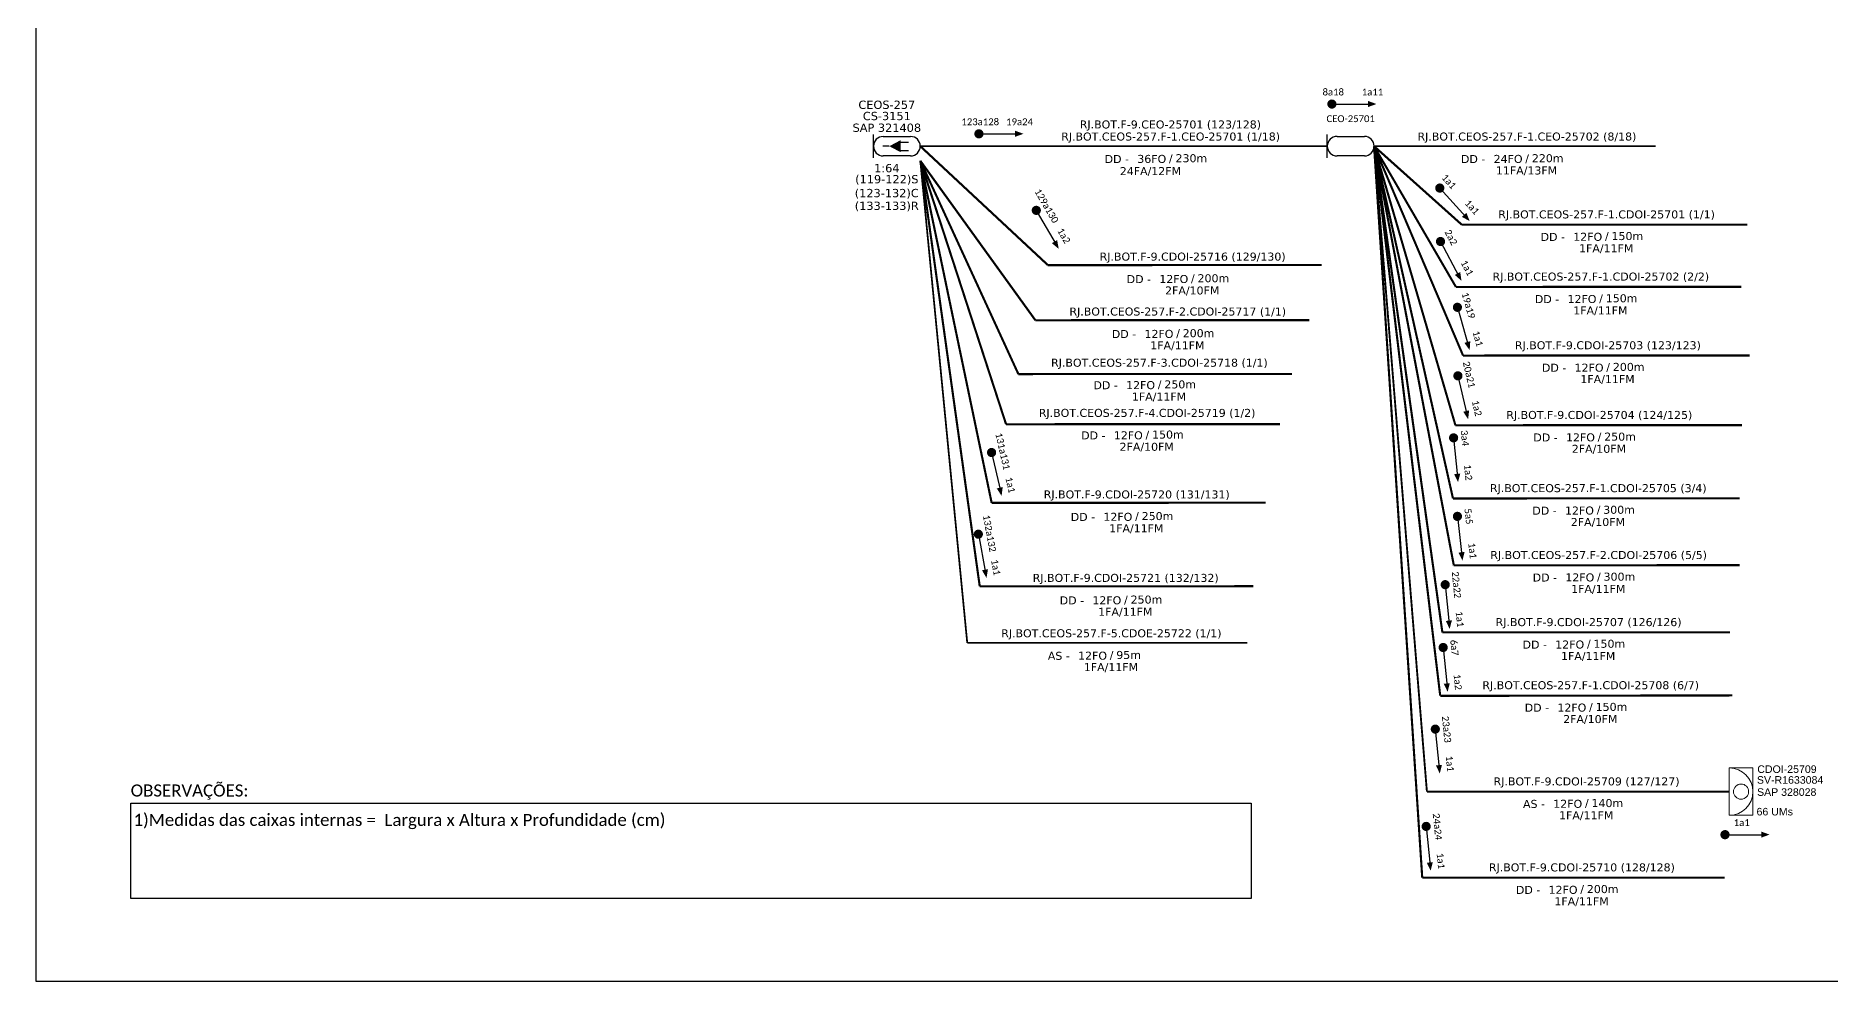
# Model space of a CAD drawing. Extents: x -4 to 837, y 1 to 595.
# Drawn here: x -3.8 to 441.7, y 1.3 to 235.9 of the extents above; entities that cross this region are included whole.
import ezdxf
from ezdxf.enums import TextEntityAlignment as Align

# ---------------------------------------------------------------- set-up
doc = ezdxf.new("R2010")
doc.units = 0
for name, color, linetype, lineweight in [("20.0-LEGENDA DOS CDO'S", 1, 'Continuous', 0), ('20.1-CDO_INTERIOR', 1, 'Continuous', 0), ('40.1-ETIQUETAS', 1, 'Continuous', 20)]:
    doc.layers.add(name, color=color, linetype=linetype, lineweight=lineweight)
for name, color, linetype in [('20.4-CEOS', 1, 'Continuous'), ('CAP a instalar', 1, 'Continuous'), ('SETA', 7, 'Continuous')]:
    doc.layers.add(name, color=color, linetype=linetype)
doc.styles.add('ARIAL', font='arial.ttf')
doc.styles.add('MtXpl_Calibri', font='calibri.ttf')
doc.styles.add('siredit', font='verdana.ttf')
doc.styles.add('WMF-Calibri0', font='calibri.ttf')
doc.linetypes.add('FENCELINE1', pattern='A,0.25,-0.1,[133,ltypeshp.shx,S=0.1,R=0,X=-0.1,Y=0],-0.1,1', length=1.45)

# ---------------------------------------------------------------- blocks, each defined once
blk = doc.blocks.new('CEOS_RP_CT_DRT')
at = {"layer": '20.4-CEOS', "color": 0}
for p, q in [((-4.54, 1.19), (-1.19, 1.19)), ((-1.19, -1.19), (-4.54, -1.19))]:
    blk.add_line(p, q, dxfattribs=at)
for points in [[(-5.73, -1.43), (-5.73, 1.44)], [(-3.79, 0), (-4.59, 0)], [(-2.47, 0.48), (-1.45, 0.48)], [(-2.47, -0.52), (-1.45, -0.52)]]:
    blk.add_lwpolyline(points, dxfattribs=at)
blk.add_lwpolyline([(-3.79, 0, 0, 1.47, 0), (-2.41, 0, 1.47, 1.47, 0)], format="xyseb", dxfattribs=at)
for centre, start, end in [((-4.54, 0), 90, 270), ((-1.19, 0), 270, 90)]:
    blk.add_arc(centre, 1.19, start, end, dxfattribs=at)
at = {"layer": '20.4-CEOS', "color": 7, "style": 'siredit'}
for tag, p in [('Nº_DA_CEOS', (-2.86, 5.6)), ('LOCAL', (-2.86, 4.24)), ('SAP', (-2.86, 2.78)), ('RACIO_SPLITAGEM', (-2.86, -1.88)), ('FIBRAS_SPLITTER', (-2.86, -3.58)), ('RESERVA_FINAIS', (-2.86, -6.39)), ('FIBRAS_TOP_C', (-2.86, -5.08))]:
    blk.add_attdef(tag, text='', height=1.01, dxfattribs=at).set_placement(p, align=Align.TOP_CENTER)
blk = doc.blocks.new('ETIQUETA_RS5F')
at = {"layer": '40.1-ETIQUETAS', "color": 0, "style": 'siredit'}
blk.add_text('/', height=1.5, dxfattribs=at).set_placement((1.58, -1.95), align=Align.MIDDLE_RIGHT)
for tag, p in [('ETIQUETA_R_PRIMARIA', (1.21, 4.1)), ('ETIQUETA_R_SECUNDARIA', (1.21, 2.1)), ('F_ATIVAS/F_MORTAS', (1.14, -4.24))]:
    blk.add_attdef(tag, text='', height=1.5, dxfattribs=at).set_placement(p, align=Align.MIDDLE_CENTER)
for tag, p in [('TIPO_CABO', (-6.58, -2.12)), ('CAP_CABO', (0.4, -2.09))]:
    blk.add_attdef(tag, text='', height=1.5, dxfattribs=at).set_placement(p, align=Align.MIDDLE_RIGHT)
blk.add_attdef('METROS', text='', height=1.5, dxfattribs=at).set_placement((2.14, -1.95), align=Align.MIDDLE_LEFT)
for tag, p in [('FUSÃO_1', (0.85, -8.39)), ('FUSÃO_2', (0.85, -10.6)), ('FUSÃO_3', (0.85, -12.93)), ('FUSÃO_4', (0.85, -15.14)), ('FUSÃO_5', (0.85, -17.16))]:
    blk.add_attdef(tag, text='', height=1.5, dxfattribs=at).set_placement(p, align=Align.CENTER)

msp = doc.modelspace()

# ---------------------------------------------------------------- linework, layer by layer
for p, q in [((-3.83, 595.26), (-3.83, 1.26)), ((-3.83, 1.26), (837.17, 1.26))]:
    msp.add_line(p, q)
at = {"const_width": 1.14}
for points in [[(317.42, 218.99, 1), (318.55, 218.99, 1)], [(344.4, 198.56, 1), (345.16, 197.71, 1)], [(244.3, 193.09, 1), (244.87, 192.11, 1)], [(344.7, 185.37, 1), (345.23, 184.36, 1)], [(349, 169.08, 1), (349.31, 167.99, 1)], [(349.15, 152.07, 1), (349.41, 150.97, 1)], [(348.15, 136.69, 1), (348.26, 135.56, 1)], [(233.35, 133.04, 1), (233.61, 131.93, 1)], [(349.09, 117.2, 1), (349.22, 116.07, 1)], [(230.09, 112.77, 1), (230.3, 111.65, 1)], [(346.07, 100.24, 1), (346.18, 99.11, 1)], [(345.56, 84.65, 1), (345.67, 83.52, 1)], [(343.61, 64.38, 1), (343.72, 63.25, 1)], [(341.34, 40.23, 1), (341.45, 39.1, 1)], [(415.03, 37.61, 1), (416.17, 37.61, 1)]]:
    msp.add_lwpolyline(points, format="xyb", close=True, dxfattribs=at)
at = {"color": 7, "const_width": 1.14}
msp.add_lwpolyline([(229.77, 211.6, 1), (230.91, 211.6, 1)], format="xyb", close=True, dxfattribs=at)
at = {"color": 0}
msp.add_lwpolyline([(19.73, 45.46), (297.98, 45.46), (297.98, 21.75), (19.73, 21.75)], close=True, dxfattribs=at)
at = {"layer": '20.1-CDO_INTERIOR', "color": 1, "lineweight": 18}
msp.add_lwpolyline([(422.53, 42.44), (422.53, 54.17), (416.66, 54.17), (416.66, 42.44)], close=True, dxfattribs=at)
msp.add_circle((419.59, 48.3), 1.88, dxfattribs=at)
msp.add_arc((416.66, 48.3), 5.87, 270, 90, dxfattribs=at)
at = {"layer": '20.4-CEOS', "color": 5}
for p, q in [((319.26, 210.95), (326.05, 210.95)), ((326.05, 206.11), (319.26, 206.11))]:
    msp.add_line(p, q, dxfattribs=at)
msp.add_lwpolyline([(316.84, 205.61), (316.84, 211.45)], dxfattribs=at)
for centre, start, end in [((319.26, 208.53), 90, 270), ((326.05, 208.53), 270, 90)]:
    msp.add_arc(centre, 2.42, start, end, dxfattribs=at)
at = {"layer": 'CAP a instalar', "color": 8, "ltscale": 7, "const_width": 0.53}
for points in [[(215.78, 208.53), (247.44, 179.03)], [(215.78, 204.92), (244.36, 165.32)], [(215.78, 204.92), (240.14, 151.95)], [(215.78, 204.92), (237.08, 139.5)], [(215.78, 204.92), (233.5, 119.99)], [(230.54, 99.26), (215.78, 204.92)], [(328.46, 208.53), (350.24, 189.04)], [(328.46, 208.53), (348.78, 173.59)], [(328.46, 208.53), (350.56, 156.55)], [(328.46, 208.53), (348.66, 139.25)], [(348.05, 121.08), (328.46, 208.53)], [(348.26, 104.48), (328.46, 208.53)], [(345.42, 87.82), (328.46, 208.53)], [(344.88, 72.15), (328.46, 208.53)], [(340.42, 26.92), (328.46, 208.53)], [(350.24, 189.04), (421.18, 189.07)], [(247.44, 179), (315.43, 179.03)], [(348.78, 173.59), (419.69, 173.62)], [(244.36, 165.32), (312.36, 165.35)], [(350.56, 156.55), (421.72, 156.58)], [(240.14, 151.95), (308.11, 151.98)], [(237.08, 139.5), (305.07, 139.53)], [(348.66, 139.25), (419.82, 139.28)], [(348.05, 121.08), (419.28, 121.1)], [(233.5, 119.99), (301.51, 120.02)], [(348.26, 104.48), (419.2, 104.51)], [(230.49, 99.26), (298.47, 99.29)], [(345.42, 87.82), (416.86, 87.85)], [(344.88, 72.07), (417.45, 72.18)], [(340.42, 26.92), (415.5, 26.95)]]:
    msp.add_lwpolyline(points, dxfattribs=at)
at = {"layer": 'CAP a instalar', "color": 7, "ltscale": 7, "const_width": 0.438}
for points in [[(215.78, 208.53), (316.84, 208.53)], [(328.46, 208.53), (398.4, 208.53)]]:
    msp.add_lwpolyline(points, dxfattribs=at)
at = {"layer": 'CAP a instalar', "color": 7, "linetype": 'FENCELINE1', "ltscale": 10, "const_width": 0.438}
for points in [[(227.44, 85.21), (215.78, 204.92)], [(227.44, 85.21), (296.96, 85.21)]]:
    msp.add_lwpolyline(points, dxfattribs=at)
at = {"layer": 'CAP a instalar', "linetype": 'FENCELINE1', "ltscale": 7, "const_width": 0.467}
for points in [[(341.58, 48.27), (328.46, 208.53)], [(341.58, 48.27), (416.66, 48.3)]]:
    msp.add_lwpolyline(points, dxfattribs=at)
at = {"layer": 'SETA'}
for points in [[(317.98, 218.99), (327.75, 218.99)], [(344.78, 198.14), (351.33, 190.89)], [(244.58, 192.6), (249.48, 184.16)], [(344.97, 184.87), (349.54, 176.24)], [(349.15, 168.54), (351.82, 159.15)], [(349.28, 151.52), (351.5, 142.01)], [(348.21, 136.12), (349.17, 126.41)], [(233.48, 132.49), (235.66, 122.97)], [(349.15, 116.64), (350.25, 106.93)], [(230.2, 112.21), (231.97, 102.61)], [(346.13, 99.68), (347.09, 89.96)], [(345.62, 84.09), (346.58, 74.37)], [(343.67, 63.81), (344.63, 54.09)], [(341.4, 39.66), (342.36, 29.95)], [(415.6, 37.61), (425.36, 37.61)]]:
    msp.add_lwpolyline(points, dxfattribs=at)
at = {"layer": 'SETA', "color": 7}
msp.add_lwpolyline([(230.34, 211.6), (240.11, 211.6)], dxfattribs=at)
at = {"layer": 'SETA'}
for points in [[(326.96, 219.76), (329.05, 219), (326.96, 218.25)], [(351.38, 191.99), (352.21, 189.94), (350.26, 190.98)], [(249.76, 185.22), (250.15, 183.04), (248.45, 184.46)], [(349.85, 177.29), (350.16, 175.1), (348.51, 176.58)], [(352.35, 160.11), (352.19, 157.9), (350.89, 159.7)], [(352.07, 142.95), (351.81, 140.75), (350.6, 142.61)], [(349.86, 127.26), (349.31, 125.12), (348.35, 127.11)], [(236.24, 123.91), (235.97, 121.71), (234.76, 123.57)], [(350.93, 107.8), (350.41, 105.65), (349.42, 107.63)], [(232.59, 103.52), (232.22, 101.34), (231.1, 103.25)], [(347.78, 90.82), (347.23, 88.67), (346.28, 90.67)], [(347.27, 75.23), (346.72, 73.08), (345.76, 75.08)], [(345.32, 54.95), (344.77, 52.8), (343.82, 54.8)], [(424.58, 38.39), (426.66, 37.63), (424.58, 36.87)], [(343.05, 30.8), (342.5, 28.66), (341.55, 30.65)]]:
    msp.add_solid(points, dxfattribs=at)
at = {"layer": 'SETA', "color": 7}
msp.add_solid([(239.32, 212.37), (241.4, 211.61), (239.32, 210.86)], dxfattribs=at)

# ---------------------------------------------------------------- block references
at = {"layer": '20.4-CEOS', "color": 7}
ref = msp.add_blockref('CEOS_RP_CT_DRT', (215.78, 208.53), dxfattribs=dict(at, xscale=2.02904365104934, yscale=2.02904365104934, zscale=2.02904365104934))
ref.add_attrib('Nº_DA_CEOS', 'CEOS-257', dxfattribs={"color": 7, "height": 2.049, "style": 'siredit'}).set_placement((207.47, 219.84), align=Align.TOP_CENTER)
ref.add_attrib('LOCAL', 'CS-3151', dxfattribs={"color": 7, "height": 2.049, "style": 'siredit'}).set_placement((207.47, 217.05), align=Align.TOP_CENTER)
ref.add_attrib('SAP', 'SAP 321408', dxfattribs={"color": 7, "height": 2.049, "style": 'siredit'}).set_placement((207.47, 214.14), align=Align.TOP_CENTER)
ref.add_attrib('RACIO_SPLITAGEM', '1:64', dxfattribs={"color": 7, "height": 2.049, "style": 'siredit'}).set_placement((207.47, 204.11), align=Align.TOP_CENTER)
ref.add_attrib('FIBRAS_SPLITTER', '(119-122)S', dxfattribs={"color": 7, "height": 2.049, "style": 'siredit'}).set_placement((207.47, 201.37), align=Align.TOP_CENTER)
ref.add_attrib('FIBRAS_TOP_C', '(123-132)C', dxfattribs={"color": 7, "height": 2.049, "style": 'siredit'}).set_placement((207.45, 197.92), align=Align.TOP_CENTER)
ref.add_attrib('RESERVA_FINAIS', '(133-133)R', dxfattribs={"color": 7, "height": 2.049, "style": 'siredit'}).set_placement((207.45, 194.76), align=Align.TOP_CENTER)
at = {"layer": 'CAP a instalar', "color": 7, "linetype": 'FENCELINE1', "ltscale": 7}
ref = msp.add_blockref('ETIQUETA_RS5F', (276.36, 208.14), dxfattribs=dict(at, xscale=1.32475544993194, yscale=1.32475544993194, zscale=1.32475544993194))
ref.add_attrib('ETIQUETA_R_PRIMARIA', 'RJ.BOT.F-9.CEO-25701 (123/128)', dxfattribs={"layer": '40.1-ETIQUETAS', "color": 0, "height": 1.9871, "style": 'siredit'}).set_placement((277.88, 213.93), align=Align.MIDDLE_CENTER)
ref.add_attrib('ETIQUETA_R_SECUNDARIA', 'RJ.BOT.CEOS-257.F-1.CEO-25701 (1/18)', dxfattribs={"layer": '40.1-ETIQUETAS', "color": 0, "height": 1.9871, "style": 'siredit'}).set_placement((277.93, 210.93), align=Align.MIDDLE_CENTER)
ref.add_attrib('TIPO_CABO', 'DD -', dxfattribs={"layer": '40.1-ETIQUETAS', "color": 0, "height": 1.987, "style": 'siredit'}).set_placement((267.6, 205.34), align=Align.MIDDLE_RIGHT)
ref.add_attrib('CAP_CABO', '36FO', dxfattribs={"layer": '40.1-ETIQUETAS', "color": 0, "height": 1.987, "style": 'siredit'}).set_placement((276.85, 205.37), align=Align.MIDDLE_RIGHT)
ref.add_attrib('METROS', '230m', dxfattribs={"layer": '40.1-ETIQUETAS', "color": 0, "height": 1.987, "style": 'siredit'}).set_placement((279.16, 205.55), align=Align.MIDDLE_LEFT)
ref.add_attrib('F_ATIVAS/F_MORTAS', '24FA/12FM', dxfattribs={"layer": '40.1-ETIQUETAS', "color": 0, "height": 1.987, "style": 'siredit'}).set_placement((272.92, 202.34), align=Align.MIDDLE_CENTER)
ref = msp.add_blockref('ETIQUETA_RS5F', (364.84, 208.14), dxfattribs=dict(at, xscale=1.32475544993194, yscale=1.32475544993194, zscale=1.32475544993194))
ref.add_attrib('ETIQUETA_R_SECUNDARIA', 'RJ.BOT.CEOS-257.F-1.CEO-25702 (8/18)', dxfattribs={"layer": '40.1-ETIQUETAS', "color": 0, "height": 1.9871, "style": 'siredit'}).set_placement((366.41, 210.93), align=Align.MIDDLE_CENTER)
ref.add_attrib('TIPO_CABO', 'DD -', dxfattribs={"layer": '40.1-ETIQUETAS', "color": 0, "height": 1.987, "style": 'siredit'}).set_placement((356.08, 205.34), align=Align.MIDDLE_RIGHT)
ref.add_attrib('CAP_CABO', '24FO', dxfattribs={"layer": '40.1-ETIQUETAS', "color": 0, "height": 1.987, "style": 'siredit'}).set_placement((365.33, 205.37), align=Align.MIDDLE_RIGHT)
ref.add_attrib('METROS', '220m', dxfattribs={"layer": '40.1-ETIQUETAS', "color": 0, "height": 1.987, "style": 'siredit'}).set_placement((367.64, 205.55), align=Align.MIDDLE_LEFT)
ref.add_attrib('F_ATIVAS/F_MORTAS', '11FA/13FM', dxfattribs={"layer": '40.1-ETIQUETAS', "color": 0, "height": 1.987, "style": 'siredit'}).set_placement((366.32, 202.51), align=Align.MIDDLE_CENTER)
at = {"layer": 'CAP a instalar', "color": 8, "linetype": 'FENCELINE1', "ltscale": 7}
ref = msp.add_blockref('ETIQUETA_RS5F', (384.63, 188.82), dxfattribs=dict(at, xscale=1.32475544993194, yscale=1.32475544993194, zscale=1.32475544993194))
ref.add_attrib('ETIQUETA_R_SECUNDARIA', 'RJ.BOT.CEOS-257.F-1.CDOI-25701 (1/1)', dxfattribs={"layer": '40.1-ETIQUETAS', "color": 0, "height": 1.9871, "style": 'siredit'}).set_placement((386.19, 191.6), align=Align.MIDDLE_CENTER)
ref.add_attrib('TIPO_CABO', 'DD -', dxfattribs={"layer": '40.1-ETIQUETAS', "color": 0, "height": 1.987, "style": 'siredit'}).set_placement((375.86, 186.01), align=Align.MIDDLE_RIGHT)
ref.add_attrib('CAP_CABO', '12FO', dxfattribs={"layer": '40.1-ETIQUETAS', "color": 0, "height": 1.987, "style": 'siredit'}).set_placement((385.11, 186.04), align=Align.MIDDLE_RIGHT)
ref.add_attrib('METROS', '150m', dxfattribs={"layer": '40.1-ETIQUETAS', "color": 0, "height": 1.987, "style": 'siredit'}).set_placement((387.42, 186.23), align=Align.MIDDLE_LEFT)
ref.add_attrib('F_ATIVAS/F_MORTAS', '1FA/11FM', dxfattribs={"layer": '40.1-ETIQUETAS', "color": 0, "height": 1.987, "style": 'siredit'}).set_placement((386.1, 183.19), align=Align.MIDDLE_CENTER)
ref = msp.add_blockref('ETIQUETA_RS5F', (281.83, 178.34), dxfattribs=dict(at, xscale=1.32475544993194, yscale=1.32475544993194, zscale=1.32475544993194))
ref.add_attrib('ETIQUETA_R_SECUNDARIA', 'RJ.BOT.F-9.CDOI-25716 (129/130)', dxfattribs={"layer": '40.1-ETIQUETAS', "color": 0, "height": 1.9871, "style": 'siredit'}).set_placement((283.4, 181.12), align=Align.MIDDLE_CENTER)
ref.add_attrib('TIPO_CABO', 'DD -', dxfattribs={"layer": '40.1-ETIQUETAS', "color": 0, "height": 1.987, "style": 'siredit'}).set_placement((273.07, 175.53), align=Align.MIDDLE_RIGHT)
ref.add_attrib('CAP_CABO', '12FO', dxfattribs={"layer": '40.1-ETIQUETAS', "color": 0, "height": 1.987, "style": 'siredit'}).set_placement((282.32, 175.56), align=Align.MIDDLE_RIGHT)
ref.add_attrib('METROS', '200m', dxfattribs={"layer": '40.1-ETIQUETAS', "color": 0, "height": 1.987, "style": 'siredit'}).set_placement((284.63, 175.75), align=Align.MIDDLE_LEFT)
ref.add_attrib('F_ATIVAS/F_MORTAS', '2FA/10FM', dxfattribs={"layer": '40.1-ETIQUETAS', "color": 0, "height": 1.987, "style": 'siredit'}).set_placement((283.3, 172.71), align=Align.MIDDLE_CENTER)
ref = msp.add_blockref('ETIQUETA_RS5F', (383.19, 173.37), dxfattribs=dict(at, xscale=1.32475544993194, yscale=1.32475544993194, zscale=1.32475544993194))
ref.add_attrib('ETIQUETA_R_SECUNDARIA', 'RJ.BOT.CEOS-257.F-1.CDOI-25702 (2/2)', dxfattribs={"layer": '40.1-ETIQUETAS', "color": 0, "height": 1.9871, "style": 'siredit'}).set_placement((384.76, 176.16), align=Align.MIDDLE_CENTER)
ref.add_attrib('TIPO_CABO', 'DD -', dxfattribs={"layer": '40.1-ETIQUETAS', "color": 0, "height": 1.987, "style": 'siredit'}).set_placement((374.43, 170.57), align=Align.MIDDLE_RIGHT)
ref.add_attrib('CAP_CABO', '12FO', dxfattribs={"layer": '40.1-ETIQUETAS', "color": 0, "height": 1.987, "style": 'siredit'}).set_placement((383.68, 170.6), align=Align.MIDDLE_RIGHT)
ref.add_attrib('METROS', '150m', dxfattribs={"layer": '40.1-ETIQUETAS', "color": 0, "height": 1.987, "style": 'siredit'}).set_placement((385.99, 170.78), align=Align.MIDDLE_LEFT)
ref.add_attrib('F_ATIVAS/F_MORTAS', '1FA/11FM', dxfattribs={"layer": '40.1-ETIQUETAS', "color": 0, "height": 1.987, "style": 'siredit'}).set_placement((384.66, 167.75), align=Align.MIDDLE_CENTER)
ref = msp.add_blockref('ETIQUETA_RS5F', (278.15, 164.7), dxfattribs=dict(at, xscale=1.32475544993194, yscale=1.32475544993194, zscale=1.32475544993194))
ref.add_attrib('ETIQUETA_R_SECUNDARIA', 'RJ.BOT.CEOS-257.F-2.CDOI-25717 (1/1)', dxfattribs={"layer": '40.1-ETIQUETAS', "color": 0, "height": 1.9871, "style": 'siredit'}).set_placement((279.71, 167.49), align=Align.MIDDLE_CENTER)
ref.add_attrib('TIPO_CABO', 'DD -', dxfattribs={"layer": '40.1-ETIQUETAS', "color": 0, "height": 1.987, "style": 'siredit'}).set_placement((269.38, 161.9), align=Align.MIDDLE_RIGHT)
ref.add_attrib('CAP_CABO', '12FO', dxfattribs={"layer": '40.1-ETIQUETAS', "color": 0, "height": 1.987, "style": 'siredit'}).set_placement((278.63, 161.93), align=Align.MIDDLE_RIGHT)
ref.add_attrib('METROS', '200m', dxfattribs={"layer": '40.1-ETIQUETAS', "color": 0, "height": 1.987, "style": 'siredit'}).set_placement((280.94, 162.11), align=Align.MIDDLE_LEFT)
ref.add_attrib('F_ATIVAS/F_MORTAS', '1FA/11FM', dxfattribs={"layer": '40.1-ETIQUETAS', "color": 0, "height": 1.987, "style": 'siredit'}).set_placement((279.62, 159.08), align=Align.MIDDLE_CENTER)
ref = msp.add_blockref('ETIQUETA_RS5F', (384.95, 156.33), dxfattribs=dict(at, xscale=1.32475544993194, yscale=1.32475544993194, zscale=1.32475544993194))
ref.add_attrib('ETIQUETA_R_SECUNDARIA', 'RJ.BOT.F-9.CDOI-25703 (123/123)', dxfattribs={"layer": '40.1-ETIQUETAS', "color": 0, "height": 1.9871, "style": 'siredit'}).set_placement((386.52, 159.11), align=Align.MIDDLE_CENTER)
ref.add_attrib('TIPO_CABO', 'DD -', dxfattribs={"layer": '40.1-ETIQUETAS', "color": 0, "height": 1.987, "style": 'siredit'}).set_placement((376.19, 153.53), align=Align.MIDDLE_RIGHT)
ref.add_attrib('CAP_CABO', '12FO', dxfattribs={"layer": '40.1-ETIQUETAS', "color": 0, "height": 1.987, "style": 'siredit'}).set_placement((385.44, 153.55), align=Align.MIDDLE_RIGHT)
ref.add_attrib('METROS', '200m', dxfattribs={"layer": '40.1-ETIQUETAS', "color": 0, "height": 1.987, "style": 'siredit'}).set_placement((387.75, 153.74), align=Align.MIDDLE_LEFT)
ref.add_attrib('F_ATIVAS/F_MORTAS', '1FA/11FM', dxfattribs={"layer": '40.1-ETIQUETAS', "color": 0, "height": 1.987, "style": 'siredit'}).set_placement((386.42, 150.7), align=Align.MIDDLE_CENTER)
ref = msp.add_blockref('ETIQUETA_RS5F', (273.58, 151.99), dxfattribs=dict(at, xscale=1.32475544993194, yscale=1.32475544993194, zscale=1.32475544993194))
ref.add_attrib('ETIQUETA_R_SECUNDARIA', 'RJ.BOT.CEOS-257.F-3.CDOI-25718 (1/1)', dxfattribs={"layer": '40.1-ETIQUETAS', "color": 0, "height": 1.9871, "style": 'siredit'}).set_placement((275.15, 154.78), align=Align.MIDDLE_CENTER)
ref.add_attrib('TIPO_CABO', 'DD -', dxfattribs={"layer": '40.1-ETIQUETAS', "color": 0, "height": 1.987, "style": 'siredit'}).set_placement((264.82, 149.19), align=Align.MIDDLE_RIGHT)
ref.add_attrib('CAP_CABO', '12FO', dxfattribs={"layer": '40.1-ETIQUETAS', "color": 0, "height": 1.987, "style": 'siredit'}).set_placement((274.07, 149.22), align=Align.MIDDLE_RIGHT)
ref.add_attrib('METROS', '250m', dxfattribs={"layer": '40.1-ETIQUETAS', "color": 0, "height": 1.987, "style": 'siredit'}).set_placement((276.38, 149.4), align=Align.MIDDLE_LEFT)
ref.add_attrib('F_ATIVAS/F_MORTAS', '1FA/11FM', dxfattribs={"layer": '40.1-ETIQUETAS', "color": 0, "height": 1.987, "style": 'siredit'}).set_placement((275.06, 146.37), align=Align.MIDDLE_CENTER)
ref = msp.add_blockref('ETIQUETA_RS5F', (270.53, 139.53), dxfattribs=dict(at, xscale=1.32475544993194, yscale=1.32475544993194, zscale=1.32475544993194))
ref.add_attrib('ETIQUETA_R_SECUNDARIA', 'RJ.BOT.CEOS-257.F-4.CDOI-25719 (1/2)', dxfattribs={"layer": '40.1-ETIQUETAS', "color": 0, "height": 1.9871, "style": 'siredit'}).set_placement((272.1, 142.32), align=Align.MIDDLE_CENTER)
ref.add_attrib('TIPO_CABO', 'DD -', dxfattribs={"layer": '40.1-ETIQUETAS', "color": 0, "height": 1.987, "style": 'siredit'}).set_placement((261.77, 136.73), align=Align.MIDDLE_RIGHT)
ref.add_attrib('CAP_CABO', '12FO', dxfattribs={"layer": '40.1-ETIQUETAS', "color": 0, "height": 1.987, "style": 'siredit'}).set_placement((271.02, 136.76), align=Align.MIDDLE_RIGHT)
ref.add_attrib('METROS', '150m', dxfattribs={"layer": '40.1-ETIQUETAS', "color": 0, "height": 1.987, "style": 'siredit'}).set_placement((273.33, 136.94), align=Align.MIDDLE_LEFT)
ref.add_attrib('F_ATIVAS/F_MORTAS', '2FA/10FM', dxfattribs={"layer": '40.1-ETIQUETAS', "color": 0, "height": 1.987, "style": 'siredit'}).set_placement((272, 133.91), align=Align.MIDDLE_CENTER)
ref = msp.add_blockref('ETIQUETA_RS5F', (382.81, 139.02), dxfattribs=dict(at, xscale=1.32475544993194, yscale=1.32475544993194, zscale=1.32475544993194))
ref.add_attrib('ETIQUETA_R_SECUNDARIA', 'RJ.BOT.F-9.CDOI-25704 (124/125)', dxfattribs={"layer": '40.1-ETIQUETAS', "color": 0, "height": 1.9871, "style": 'siredit'}).set_placement((384.38, 141.81), align=Align.MIDDLE_CENTER)
ref.add_attrib('TIPO_CABO', 'DD -', dxfattribs={"layer": '40.1-ETIQUETAS', "color": 0, "height": 1.987, "style": 'siredit'}).set_placement((374.05, 136.22), align=Align.MIDDLE_RIGHT)
ref.add_attrib('CAP_CABO', '12FO', dxfattribs={"layer": '40.1-ETIQUETAS', "color": 0, "height": 1.987, "style": 'siredit'}).set_placement((383.3, 136.25), align=Align.MIDDLE_RIGHT)
ref.add_attrib('METROS', '250m', dxfattribs={"layer": '40.1-ETIQUETAS', "color": 0, "height": 1.987, "style": 'siredit'}).set_placement((385.61, 136.43), align=Align.MIDDLE_LEFT)
ref.add_attrib('F_ATIVAS/F_MORTAS', '2FA/10FM', dxfattribs={"layer": '40.1-ETIQUETAS', "color": 0, "height": 1.987, "style": 'siredit'}).set_placement((384.29, 133.4), align=Align.MIDDLE_CENTER)
ref = msp.add_blockref('ETIQUETA_RS5F', (267.95, 119.29), dxfattribs=dict(at, xscale=1.32475544993194, yscale=1.32475544993194, zscale=1.32475544993194))
ref.add_attrib('ETIQUETA_R_SECUNDARIA', 'RJ.BOT.F-9.CDOI-25720 (131/131)', dxfattribs={"layer": '40.1-ETIQUETAS', "color": 0, "height": 1.9871, "style": 'siredit'}).set_placement((269.52, 122.08), align=Align.MIDDLE_CENTER)
ref.add_attrib('TIPO_CABO', 'DD -', dxfattribs={"layer": '40.1-ETIQUETAS', "color": 0, "height": 1.987, "style": 'siredit'}).set_placement((259.18, 116.49), align=Align.MIDDLE_RIGHT)
ref.add_attrib('CAP_CABO', '12FO', dxfattribs={"layer": '40.1-ETIQUETAS', "color": 0, "height": 1.987, "style": 'siredit'}).set_placement((268.43, 116.52), align=Align.MIDDLE_RIGHT)
ref.add_attrib('METROS', '250m', dxfattribs={"layer": '40.1-ETIQUETAS', "color": 0, "height": 1.987, "style": 'siredit'}).set_placement((270.75, 116.71), align=Align.MIDDLE_LEFT)
ref.add_attrib('F_ATIVAS/F_MORTAS', '1FA/11FM', dxfattribs={"layer": '40.1-ETIQUETAS', "color": 0, "height": 1.987, "style": 'siredit'}).set_placement((269.42, 113.67), align=Align.MIDDLE_CENTER)
ref = msp.add_blockref('ETIQUETA_RS5F', (382.57, 120.85), dxfattribs=dict(at, xscale=1.32475544993194, yscale=1.32475544993194, zscale=1.32475544993194))
ref.add_attrib('ETIQUETA_R_SECUNDARIA', 'RJ.BOT.CEOS-257.F-1.CDOI-25705 (3/4)', dxfattribs={"layer": '40.1-ETIQUETAS', "color": 0, "height": 1.9871, "style": 'siredit'}).set_placement((384.13, 123.64), align=Align.MIDDLE_CENTER)
ref.add_attrib('TIPO_CABO', 'DD -', dxfattribs={"layer": '40.1-ETIQUETAS', "color": 0, "height": 1.987, "style": 'siredit'}).set_placement((373.8, 118.05), align=Align.MIDDLE_RIGHT)
ref.add_attrib('CAP_CABO', '12FO', dxfattribs={"layer": '40.1-ETIQUETAS', "color": 0, "height": 1.987, "style": 'siredit'}).set_placement((383.05, 118.08), align=Align.MIDDLE_RIGHT)
ref.add_attrib('METROS', '300m', dxfattribs={"layer": '40.1-ETIQUETAS', "color": 0, "height": 1.987, "style": 'siredit'}).set_placement((385.36, 118.27), align=Align.MIDDLE_LEFT)
ref.add_attrib('F_ATIVAS/F_MORTAS', '2FA/10FM', dxfattribs={"layer": '40.1-ETIQUETAS', "color": 0, "height": 1.987, "style": 'siredit'}).set_placement((384.04, 115.23), align=Align.MIDDLE_CENTER)
ref = msp.add_blockref('ETIQUETA_RS5F', (382.65, 104.25), dxfattribs=dict(at, xscale=1.32475544993194, yscale=1.32475544993194, zscale=1.32475544993194))
ref.add_attrib('ETIQUETA_R_SECUNDARIA', 'RJ.BOT.CEOS-257.F-2.CDOI-25706 (5/5)', dxfattribs={"layer": '40.1-ETIQUETAS', "color": 0, "height": 1.9871, "style": 'siredit'}).set_placement((384.22, 107.04), align=Align.MIDDLE_CENTER)
ref.add_attrib('TIPO_CABO', 'DD -', dxfattribs={"layer": '40.1-ETIQUETAS', "color": 0, "height": 1.987, "style": 'siredit'}).set_placement((373.89, 101.45), align=Align.MIDDLE_RIGHT)
ref.add_attrib('CAP_CABO', '12FO', dxfattribs={"layer": '40.1-ETIQUETAS', "color": 0, "height": 1.987, "style": 'siredit'}).set_placement((383.14, 101.48), align=Align.MIDDLE_RIGHT)
ref.add_attrib('METROS', '300m', dxfattribs={"layer": '40.1-ETIQUETAS', "color": 0, "height": 1.987, "style": 'siredit'}).set_placement((385.45, 101.66), align=Align.MIDDLE_LEFT)
ref.add_attrib('F_ATIVAS/F_MORTAS', '1FA/11FM', dxfattribs={"layer": '40.1-ETIQUETAS', "color": 0, "height": 1.987, "style": 'siredit'}).set_placement((384.13, 98.63), align=Align.MIDDLE_CENTER)
ref = msp.add_blockref('ETIQUETA_RS5F', (265.21, 98.57), dxfattribs=dict(at, xscale=1.32475544993194, yscale=1.32475544993194, zscale=1.32475544993194))
ref.add_attrib('ETIQUETA_R_SECUNDARIA', 'RJ.BOT.F-9.CDOI-25721 (132/132)', dxfattribs={"layer": '40.1-ETIQUETAS', "color": 0, "height": 1.9871, "style": 'siredit'}).set_placement((266.78, 101.36), align=Align.MIDDLE_CENTER)
ref.add_attrib('TIPO_CABO', 'DD -', dxfattribs={"layer": '40.1-ETIQUETAS', "color": 0, "height": 1.987, "style": 'siredit'}).set_placement((256.44, 95.77), align=Align.MIDDLE_RIGHT)
ref.add_attrib('CAP_CABO', '12FO', dxfattribs={"layer": '40.1-ETIQUETAS', "color": 0, "height": 1.987, "style": 'siredit'}).set_placement((265.69, 95.8), align=Align.MIDDLE_RIGHT)
ref.add_attrib('METROS', '250m', dxfattribs={"layer": '40.1-ETIQUETAS', "color": 0, "height": 1.987, "style": 'siredit'}).set_placement((268.01, 95.98), align=Align.MIDDLE_LEFT)
ref.add_attrib('F_ATIVAS/F_MORTAS', '1FA/11FM', dxfattribs={"layer": '40.1-ETIQUETAS', "color": 0, "height": 1.987, "style": 'siredit'}).set_placement((266.68, 92.95), align=Align.MIDDLE_CENTER)
ref = msp.add_blockref('ETIQUETA_RS5F', (380.15, 87.59), dxfattribs=dict(at, xscale=1.32475544993194, yscale=1.32475544993194, zscale=1.32475544993194))
ref.add_attrib('ETIQUETA_R_SECUNDARIA', 'RJ.BOT.F-9.CDOI-25707 (126/126)', dxfattribs={"layer": '40.1-ETIQUETAS', "color": 0, "height": 1.9871, "style": 'siredit'}).set_placement((381.72, 90.38), align=Align.MIDDLE_CENTER)
ref.add_attrib('TIPO_CABO', 'DD -', dxfattribs={"layer": '40.1-ETIQUETAS', "color": 0, "height": 1.987, "style": 'siredit'}).set_placement((371.38, 84.79), align=Align.MIDDLE_RIGHT)
ref.add_attrib('CAP_CABO', '12FO', dxfattribs={"layer": '40.1-ETIQUETAS', "color": 0, "height": 1.987, "style": 'siredit'}).set_placement((380.63, 84.82), align=Align.MIDDLE_RIGHT)
ref.add_attrib('METROS', '150m', dxfattribs={"layer": '40.1-ETIQUETAS', "color": 0, "height": 1.987, "style": 'siredit'}).set_placement((382.95, 85.01), align=Align.MIDDLE_LEFT)
ref.add_attrib('F_ATIVAS/F_MORTAS', '1FA/11FM', dxfattribs={"layer": '40.1-ETIQUETAS', "color": 0, "height": 1.987, "style": 'siredit'}).set_placement((381.62, 81.97), align=Align.MIDDLE_CENTER)
at = {"layer": 'CAP a instalar', "color": 7, "linetype": 'FENCELINE1', "ltscale": 7}
ref = msp.add_blockref('ETIQUETA_RS5F', (261.65, 84.82), dxfattribs=dict(at, xscale=1.32475544993194, yscale=1.32475544993194, zscale=1.32475544993194))
ref.add_attrib('ETIQUETA_R_SECUNDARIA', 'RJ.BOT.CEOS-257.F-5.CDOE-25722 (1/1)', dxfattribs={"layer": '40.1-ETIQUETAS', "color": 0, "height": 1.9871, "style": 'siredit'}).set_placement((263.22, 87.61), align=Align.MIDDLE_CENTER)
ref.add_attrib('TIPO_CABO', 'AS -', dxfattribs={"layer": '40.1-ETIQUETAS', "color": 0, "height": 1.987, "style": 'siredit'}).set_placement((252.89, 82.02), align=Align.MIDDLE_RIGHT)
ref.add_attrib('CAP_CABO', '12FO', dxfattribs={"layer": '40.1-ETIQUETAS', "color": 0, "height": 1.987, "style": 'siredit'}).set_placement((262.14, 82.05), align=Align.MIDDLE_RIGHT)
ref.add_attrib('METROS', '95m', dxfattribs={"layer": '40.1-ETIQUETAS', "color": 0, "height": 1.987, "style": 'siredit'}).set_placement((264.45, 82.23), align=Align.MIDDLE_LEFT)
ref.add_attrib('F_ATIVAS/F_MORTAS', '1FA/11FM', dxfattribs={"layer": '40.1-ETIQUETAS', "color": 0, "height": 1.987, "style": 'siredit'}).set_placement((263.12, 79.2), align=Align.MIDDLE_CENTER)
at = {"layer": 'CAP a instalar', "color": 8, "linetype": 'FENCELINE1', "ltscale": 7}
ref = msp.add_blockref('ETIQUETA_RS5F', (380.68, 71.93), dxfattribs=dict(at, xscale=1.32475544993194, yscale=1.32475544993194, zscale=1.32475544993194))
ref.add_attrib('ETIQUETA_R_SECUNDARIA', 'RJ.BOT.CEOS-257.F-1.CDOI-25708 (6/7)', dxfattribs={"layer": '40.1-ETIQUETAS', "color": 0, "height": 1.9871, "style": 'siredit'}).set_placement((382.25, 74.72), align=Align.MIDDLE_CENTER)
ref.add_attrib('TIPO_CABO', 'DD -', dxfattribs={"layer": '40.1-ETIQUETAS', "color": 0, "height": 1.987, "style": 'siredit'}).set_placement((371.91, 69.13), align=Align.MIDDLE_RIGHT)
ref.add_attrib('CAP_CABO', '12FO', dxfattribs={"layer": '40.1-ETIQUETAS', "color": 0, "height": 1.987, "style": 'siredit'}).set_placement((381.16, 69.16), align=Align.MIDDLE_RIGHT)
ref.add_attrib('METROS', '150m', dxfattribs={"layer": '40.1-ETIQUETAS', "color": 0, "height": 1.987, "style": 'siredit'}).set_placement((383.48, 69.34), align=Align.MIDDLE_LEFT)
ref.add_attrib('F_ATIVAS/F_MORTAS', '2FA/10FM', dxfattribs={"layer": '40.1-ETIQUETAS', "color": 0, "height": 1.987, "style": 'siredit'}).set_placement((382.15, 66.31), align=Align.MIDDLE_CENTER)
at = {"layer": 'CAP a instalar', "color": 1, "linetype": 'FENCELINE1', "ltscale": 7}
ref = msp.add_blockref('ETIQUETA_RS5F', (379.65, 48.05), dxfattribs=dict(at, xscale=1.32475544993194, yscale=1.32475544993194, zscale=1.32475544993194))
ref.add_attrib('ETIQUETA_R_SECUNDARIA', 'RJ.BOT.F-9.CDOI-25709 (127/127)', dxfattribs={"layer": '40.1-ETIQUETAS', "color": 0, "height": 1.9871, "style": 'siredit'}).set_placement((381.22, 50.84), align=Align.MIDDLE_CENTER)
ref.add_attrib('TIPO_CABO', 'AS -', dxfattribs={"layer": '40.1-ETIQUETAS', "color": 0, "height": 1.987, "style": 'siredit'}).set_placement((370.89, 45.25), align=Align.MIDDLE_RIGHT)
ref.add_attrib('CAP_CABO', '12FO', dxfattribs={"layer": '40.1-ETIQUETAS', "color": 0, "height": 1.987, "style": 'siredit'}).set_placement((380.14, 45.28), align=Align.MIDDLE_RIGHT)
ref.add_attrib('METROS', '140m', dxfattribs={"layer": '40.1-ETIQUETAS', "color": 0, "height": 1.987, "style": 'siredit'}).set_placement((382.45, 45.46), align=Align.MIDDLE_LEFT)
ref.add_attrib('F_ATIVAS/F_MORTAS', '1FA/11FM', dxfattribs={"layer": '40.1-ETIQUETAS', "color": 0, "height": 1.987, "style": 'siredit'}).set_placement((381.13, 42.43), align=Align.MIDDLE_CENTER)
at = {"layer": 'CAP a instalar', "color": 8, "linetype": 'FENCELINE1', "ltscale": 7}
ref = msp.add_blockref('ETIQUETA_RS5F', (378.49, 26.7), dxfattribs=dict(at, xscale=1.32475544993194, yscale=1.32475544993194, zscale=1.32475544993194))
ref.add_attrib('ETIQUETA_R_SECUNDARIA', 'RJ.BOT.F-9.CDOI-25710 (128/128)', dxfattribs={"layer": '40.1-ETIQUETAS', "color": 0, "height": 1.9871, "style": 'siredit'}).set_placement((380.06, 29.49), align=Align.MIDDLE_CENTER)
ref.add_attrib('TIPO_CABO', 'DD -', dxfattribs={"layer": '40.1-ETIQUETAS', "color": 0, "height": 1.987, "style": 'siredit'}).set_placement((369.73, 23.9), align=Align.MIDDLE_RIGHT)
ref.add_attrib('CAP_CABO', '12FO', dxfattribs={"layer": '40.1-ETIQUETAS', "color": 0, "height": 1.987, "style": 'siredit'}).set_placement((378.98, 23.92), align=Align.MIDDLE_RIGHT)
ref.add_attrib('METROS', '200m', dxfattribs={"layer": '40.1-ETIQUETAS', "color": 0, "height": 1.987, "style": 'siredit'}).set_placement((381.29, 24.11), align=Align.MIDDLE_LEFT)
ref.add_attrib('F_ATIVAS/F_MORTAS', '1FA/11FM', dxfattribs={"layer": '40.1-ETIQUETAS', "color": 0, "height": 1.987, "style": 'siredit'}).set_placement((379.97, 21.07), align=Align.MIDDLE_CENTER)

# ---------------------------------------------------------------- texts
for s, style, p in [('OBSERVAÇÕES:', 'WMF-Calibri0', (19.71, 47.08)), ('1)Medidas das caixas internas =  Largura x Altura x Profundidade (cm)', 'MtXpl_Calibri', (20.4, 39.78))]:
    msp.add_text(s, height=3, dxfattribs=dict(style=style)).set_placement(p)
at = {"char_height": 1.7036, "width": 28.8016, "attachment_point": 5}
for s, insert in [('{\\fCalibri|b0|i0|c0|p34;\\C7;8a18}', (318.32, 221.97)), ('{\\fCalibri|b0|i0|c0|p34;\\C7;1a11}', (328.07, 221.97)), ('{\\fCalibri|b0|i0|c0|p34;\\C7;1a1}', (419.75, 40.6))]:
    msp.add_mtext(s, dxfattribs=dict(at, insert=insert))
at = {"color": 7, "char_height": 1.7036, "width": 28.8016, "attachment_point": 5}
for s, insert in [('{\\fCalibri|b0|i0|c0|p34;\\C7;123a128}', (230.67, 214.58)), ('{\\fCalibri|b0|i0|c0|p34;\\C7;19a24}', (240.43, 214.58))]:
    msp.add_mtext(s, dxfattribs=dict(at, insert=insert))
at = {"color": 5, "insert": (322.65, 215.35), "char_height": 1.7036, "width": 28.8016, "attachment_point": 5}
msp.add_mtext('{\\fCalibri|b0|i0|c0|p34;\\C7;CEO-25701}', dxfattribs=at)
at = {"char_height": 1.7036, "width": 28.8016, "attachment_point": 5}
for s, insert, rotation in [('{\\fCalibri|b0|i0|c0|p34;\\C7;1a1}', (347.05, 199.75), 312.1308), ('{\\fCalibri|b0|i0|c0|p34;\\C7;129a130}', (247.14, 193.71), 300.1452), ('{\\fCalibri|b0|i0|c0|p34;\\C7;1a1}', (352.79, 193.39), 312.1308), ('{\\fCalibri|b0|i0|c0|p34;\\C7;1a2}', (251.43, 186.29), 300.1452), ('{\\fCalibri|b0|i0|c0|p34;\\C7;2a2}', (347.57, 185.88), 297.898), ('{\\fCalibri|b0|i0|c0|p34;\\C7;1a1}', (351.56, 178.29), 297.898), ('{\\fCalibri|b0|i0|c0|p34;\\C7;19a19}', (351.9, 168.99), 285.8747), ('{\\fCalibri|b0|i0|c0|p34;\\C7;1a1}', (354.23, 160.74), 285.8747), ('{\\fCalibri|b0|i0|c0|p34;\\C7;20a21}', (352.05, 151.83), 283.1207), ('{\\fCalibri|b0|i0|c0|p34;\\C7;1a2}', (353.98, 143.48), 283.1207), ('{\\fCalibri|b0|i0|c0|p34;\\C7;131a131}', (236.25, 132.79), 282.9091), ('{\\fCalibri|b0|i0|c0|p34;\\C7;3a4}', (350.99, 136.07), 275.662), ('{\\fCalibri|b0|i0|c0|p34;\\C7;1a2}', (351.82, 127.54), 275.662), ('{\\fCalibri|b0|i0|c0|p34;\\C7;1a1}', (238.15, 124.43), 282.9091), ('{\\fCalibri|b0|i0|c0|p34;\\C7;132a132}', (232.98, 112.4), 280.4737), ('{\\fCalibri|b0|i0|c0|p34;\\C7;5a5}', (351.94, 116.63), 276.4435), ('{\\fCalibri|b0|i0|c0|p34;\\C7;1a1}', (352.89, 108.11), 276.4435), ('{\\fCalibri|b0|i0|c0|p34;\\C7;1a1}', (234.52, 103.97), 280.4737), ('{\\fCalibri|b0|i0|c0|p34;\\C7;22a22}', (348.92, 99.63), 275.662), ('{\\fCalibri|b0|i0|c0|p34;\\C7;1a1}', (349.74, 91.1), 275.662), ('{\\fCalibri|b0|i0|c0|p34;\\C7;6a7}', (348.4, 84.04), 275.662), ('{\\fCalibri|b0|i0|c0|p34;\\C7;1a2}', (349.23, 75.51), 275.662), ('{\\fCalibri|b0|i0|c0|p34;\\C7;23a23}', (346.46, 63.76), 275.662), ('{\\fCalibri|b0|i0|c0|p34;\\C7;1a1}', (347.28, 55.23), 275.662), ('{\\fCalibri|b0|i0|c0|p34;\\C7;24a24}', (344.19, 39.62), 275.662), ('{\\fCalibri|b0|i0|c0|p34;\\C7;1a1}', (345.02, 31.09), 275.662)]:
    msp.add_mtext(s, dxfattribs=dict(at, insert=insert, rotation=rotation))
at = {"layer": "20.0-LEGENDA DOS CDO'S", "color": 1, "linetype": 'FENCELINE1', "style": 'ARIAL'}
for s, height, p in [('CDOI-25709', 1.878, (423.62, 52.94)), ('SV-R1633084', 1.8777, (423.53, 50.26)), ('SAP 328028', 1.878, (423.56, 47.25)), ('66 UMs', 1.878, (423.43, 42.39))]:
    msp.add_text(s, height=height, dxfattribs=at).set_placement(p)

doc.saveas('drawing.dxf')
